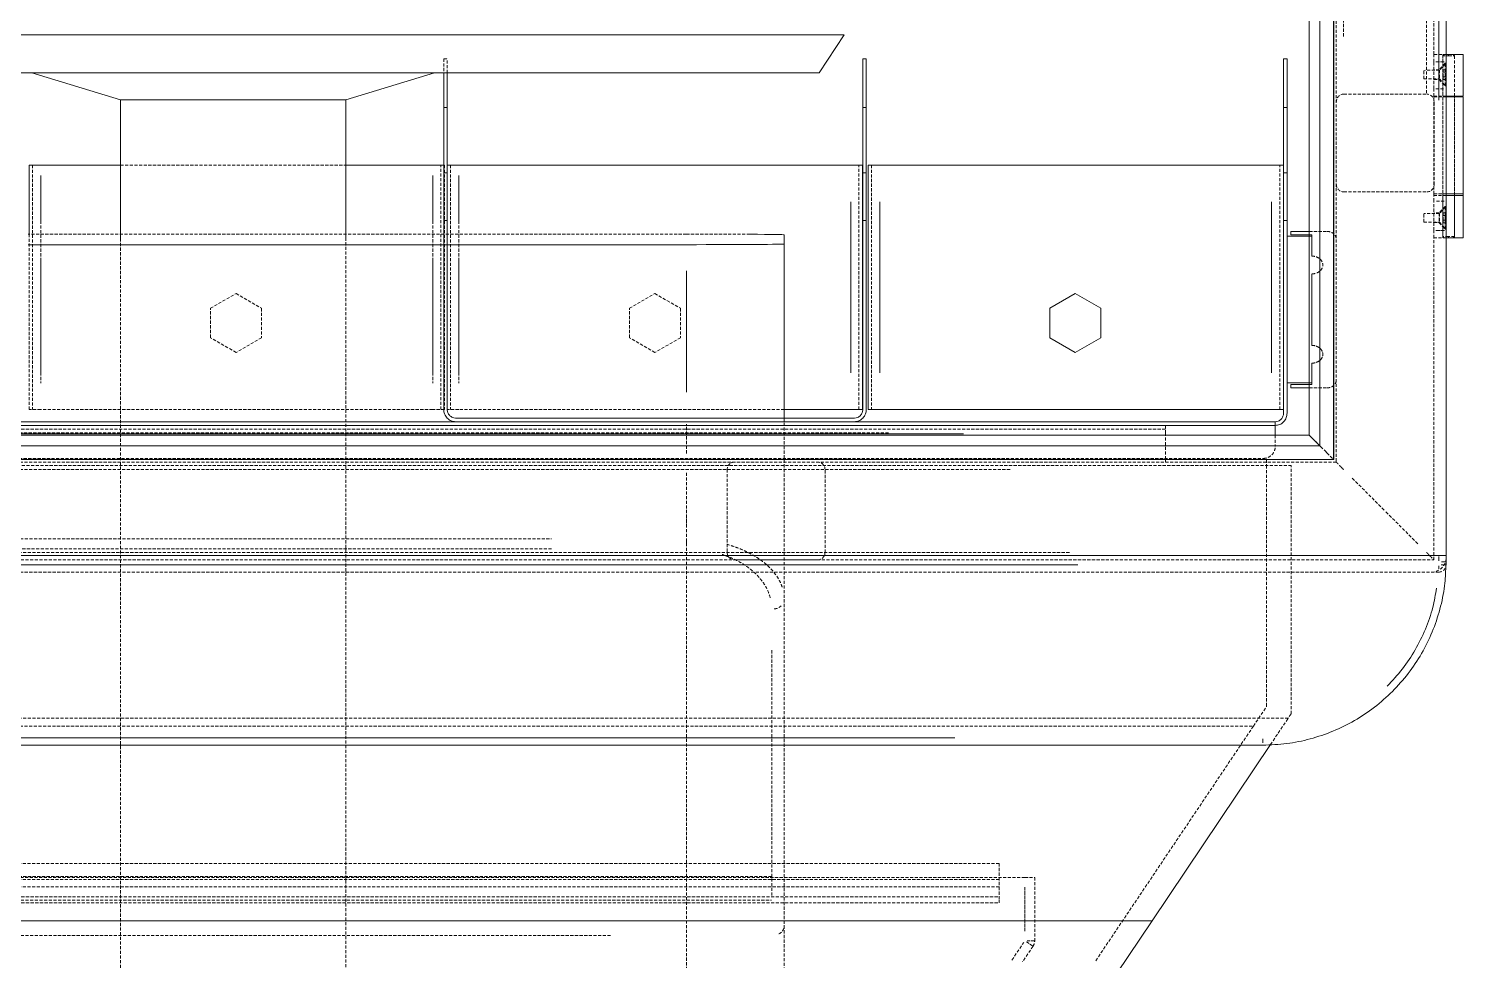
# Model space of a CAD drawing. Header units: millimetres. Extents: x 1242 to 5715, y 197 to 5386.
# Drawn here: x 3282 to 3869, y 2350 to 2731 of the extents above; entities that cross this region are included whole.
import ezdxf

# ---------------------------------------------------------------- set-up
doc = ezdxf.new("R2010")
doc.units = ezdxf.units.MM
doc.linetypes.add('HIDDEN', pattern=[1.905, 1.27, -0.635])

msp = doc.modelspace()

# ---------------------------------------------------------------- linework, layer by layer
at = {"color": 7, "linetype": 'Continuous', "lineweight": 15}
for p, q in [((3861.48, 3779.03), (3861.48, 2512.03)), ((3815.46, 2555.05), (3815.46, 3728.02)), ((3815.48, 3728.04), (3815.48, 2555.03)), ((3809.88, 2560.63), (3809.88, 3722.44)), ((3805.49, 3718.05), (3805.49, 2565.02)), ((3805.49, 3718.05), (3805.49, 2565.02)), ((3115.31, 2728.81), (3615.3, 2728.81)), ((3605, 2713.22), (3615.3, 2728.81)), ((3622.85, 2719.04), (3624.28, 2719.04)), ((3622.85, 2672.35), (3622.85, 2719.04)), ((3624.28, 2719.04), (3624.28, 2672.35)), ((3794.95, 2719.04), (3796.39, 2719.04)), ((3794.95, 2672.35), (3794.95, 2719.04)), ((3796.39, 2719.04), (3796.39, 2672.35)), ((3861.48, 2720.75), (3861.51, 2720.75)), ((3861.51, 2720.75), (3861.51, 2717.75)), ((3861.51, 2720.75), (3868.51, 2720.75)), ((3861.51, 2717.75), (3861.51, 2706.72)), ((3868.51, 2703.72), (3868.51, 2720.75)), ((3125.61, 2713.22), (3605, 2713.22)), ((3282.89, 2713.22), (3319.16, 2702.24)), ((3411.45, 2702.24), (3447.72, 2713.22)), ((3451.46, 2713.22), (3451.46, 2672.35)), ((3452.89, 2672.35), (3452.89, 2713.22)), ((3861.51, 2706.72), (3861.51, 2703.72)), ((3319.16, 2702.24), (3319.16, 2645.56)), ((3319.16, 2702.24), (3411.45, 2702.24)), ((3411.45, 2645.56), (3411.45, 2702.24)), ((3861.51, 2703.72), (3861.48, 2703.72)), ((3868.51, 2703.72), (3861.51, 2703.72)), ((3864.9, 2703.46), (3864.9, 2703.72)), ((3868.51, 2663.04), (3868.51, 2703.46)), ((3281.8, 2675.54), (3281.8, 2647.26)), ((3286.58, 2675.54), (3319.16, 2675.54)), ((3411.45, 2675.54), (3446.92, 2675.54)), ((3451.46, 2652.78), (3451.46, 2672.35)), ((3452.89, 2672.35), (3452.89, 2652.78)), ((3457.58, 2675.54), (3617.92, 2675.54)), ((3622.7, 2675.54), (3622.7, 2575.54)), ((3622.85, 2652.78), (3622.85, 2672.35)), ((3624.28, 2672.35), (3624.28, 2652.78)), ((3624.99, 2675.54), (3624.99, 2575.54)), ((3629.77, 2675.54), (3790.11, 2675.54)), ((3794.89, 2675.54), (3794.89, 2575.54)), ((3796.39, 2672.35), (3796.39, 2652.78)), ((3861.48, 2663.77), (3861.51, 2663.77)), ((3861.51, 2663.77), (3861.51, 2660.77)), ((3861.51, 2663.77), (3868.51, 2663.77)), ((3868.51, 2663.04), (3861.51, 2663.04)), ((3861.51, 2660.77), (3861.51, 2648.75)), ((3868.51, 2645.75), (3868.51, 2663.77)), ((3451.46, 2575.54), (3451.46, 2652.78)), ((3452.89, 2652.78), (3452.89, 2575.54)), ((3622.85, 2652.78), (3622.85, 2575.54)), ((3624.28, 2575.54), (3624.28, 2652.78)), ((3794.95, 2652.78), (3794.95, 2574.04)), ((3796.39, 2574.04), (3796.39, 2652.78)), ((3281.8, 2647.29), (3281.5, 2647.29)), ((3590.71, 2643.24), (3590.71, 2647.01)), ((3797.94, 2648.38), (3797.94, 2646.94)), ((3797.94, 2648.38), (3805.49, 2648.38)), ((3805.49, 2646.94), (3797.94, 2646.94)), ((3861.51, 2648.75), (3861.51, 2645.75)), ((3451.46, 2642.95), (3281.5, 2642.95)), ((3550.71, 2642.95), (3452.89, 2642.95)), ((3590.71, 2643.24), (3590.71, 2572.04)), ((3796.51, 2646.38), (3796.51, 2586.38)), ((3805.49, 2646.38), (3796.51, 2646.38)), ((3861.51, 2645.75), (3861.48, 2645.75)), ((3868.51, 2645.75), (3861.51, 2645.75)), ((3709.78, 2622.99), (3699.34, 2616.96)), ((3720.23, 2616.96), (3709.78, 2622.99)), ((3699.34, 2616.96), (3699.34, 2604.9)), ((3720.23, 2604.9), (3720.23, 2616.96)), ((3699.34, 2604.9), (3709.78, 2598.87)), ((3709.78, 2598.87), (3720.23, 2604.9)), ((3796.51, 2586.38), (3805.49, 2586.38)), ((3797.94, 2584.38), (3797.94, 2585.81)), ((3805.49, 2585.81), (3797.94, 2585.81)), ((3797.94, 2584.38), (3805.49, 2584.38)), ((2941.35, 2570.54), (3791.61, 2570.54)), ((3791.61, 2570.54), (2941.35, 2570.54)), ((3619.51, 2572.04), (3456.24, 2572.04)), ((3456.24, 2570.54), (3619.51, 2570.54)), ((3617.92, 2575.54), (3590.71, 2575.54)), ((3790.11, 2575.54), (3629.77, 2575.54)), ((3791.61, 2570.54), (3791.61, 2565.54)), ((3805.49, 2565.02), (2927.47, 2565.02)), ((2927.47, 2565.02), (3805.49, 2565.02)), ((3791.61, 2565.54), (3791.61, 2565.02)), ((3805.49, 2565.02), (3809.88, 2560.63)), ((3805.49, 2565.02), (3805.49, 2565.02)), ((2923.08, 2560.63), (3809.88, 2560.63)), ((3815.48, 2555.03), (2917.48, 2555.03)), ((2917.5, 2555.05), (3815.46, 2555.05)), ((3590.71, 2555.05), (3590.71, 2555.03)), ((3746.63, 2555.05), (3746.63, 2555.03)), ((3858.47, 2515.76), (2874.47, 2515.76)), ((3858.47, 2515.76), (3861.47, 2515.76)), ((3786.47, 2438.25), (2946.47, 2438.25)), ((3741.2, 2366.42), (3789.61, 2438.45)), ((3741.2, 2366.42), (2991.76, 2366.42)), ((3610.55, 2172), (3741.2, 2366.42))]:
    msp.add_line(p, q, dxfattribs=at)
at = {"color": 8, "linetype": 'Continuous', "lineweight": 15}
for p, q in [((3858.48, 2702.08), (3858.48, 3588.98)), ((3861.5, 2717.75), (3861.49, 2717.75)), ((3861.49, 2706.72), (3861.5, 2706.72)), ((3286.58, 2671.29), (3286.58, 2651.47)), ((3446.92, 2671.29), (3446.92, 2651.47)), ((3451.68, 2672.35), (3452.68, 2672.35)), ((3457.58, 2671.29), (3457.58, 2651.47)), ((3623.06, 2672.35), (3624.07, 2672.35)), ((3795.17, 2672.35), (3796.17, 2672.35)), ((3617.92, 2660.54), (3617.92, 2590.54)), ((3629.77, 2660.54), (3629.77, 2590.54)), ((3790.11, 2660.54), (3790.11, 2590.54)), ((3861.5, 2660.77), (3861.49, 2660.77)), ((3452.68, 2652.78), (3451.68, 2652.78)), ((3624.07, 2652.78), (3623.06, 2652.78)), ((3796.17, 2652.78), (3795.17, 2652.78)), ((3861.49, 2648.75), (3861.5, 2648.75)), ((3550.71, 2582.67), (3550.71, 2632.32)), ((3664.07, 2565.54), (3068.89, 2565.54)), ((3811.55, 2558.97), (3813.27, 2557.24)), ((3550.71, 2555.04), (3550.71, 2555.05)), ((3022.08, 2512.03), (3710.88, 2512.03)), ((3858.47, 2513.63), (3858.47, 2515.38)), ((3861.38, 2513.25), (3859.62, 2513.25)), ((3072.47, 2441.25), (3660.47, 2441.25)), ((3786.47, 2440.8), (3786.47, 2439.13))]:
    msp.add_line(p, q, dxfattribs=at)
at = {"color": 7, "linetype": 'HIDDEN', "lineweight": 0}
for p, q in [((3853.48, 3578.69), (3853.48, 2704.38)), ((3856.48, 2720.8), (3856.48, 3560.46)), ((3819.48, 2728.18), (3819.48, 3554.89)), ((3451.46, 2719.04), (3452.89, 2719.04)), ((3451.46, 2719.04), (3451.46, 2713.22)), ((3452.89, 2713.22), (3452.89, 2719.04)), ((3856.48, 2706.78), (3856.48, 2717.69)), ((3856.51, 2720.75), (3861.48, 2720.75)), ((3856.51, 2717.75), (3856.51, 2720.75)), ((3856.51, 2706.72), (3856.51, 2717.75)), ((3860.74, 2717.75), (3857.25, 2717.75)), ((3857.26, 2717.75), (3860.76, 2717.75)), ((3861.02, 2717.15), (3858.65, 2714.53)), ((3860.62, 2720.75), (3860.11, 2720.24)), ((3860.12, 2720.75), (3860.12, 2703.72)), ((3860.12, 2720.38), (3860.12, 2646.11)), ((3861.02, 2707.93), (3861.02, 2717.15)), ((3861.51, 2717.15), (3861.02, 2717.15)), ((3862.51, 2720.3), (3862.51, 2720.69)), ((3862.51, 2720.69), (3862.51, 2720.3)), ((3863.02, 2720.25), (3862.51, 2720.25)), ((3864.9, 2720.24), (3864.4, 2720.75)), ((3864.9, 2703.72), (3864.9, 2720.75)), ((3864.9, 2703.72), (3864.9, 2720.25)), ((3858.74, 2714.33), (3852.36, 2714.27)), ((3852.36, 2710.81), (3852.36, 2714.27)), ((3858.65, 2714.53), (3856.51, 2714.51)), ((3858.65, 2714.53), (3858.65, 2710.55)), ((3861.11, 2716.95), (3858.74, 2714.33)), ((3858.74, 2714.33), (3858.74, 2710.75)), ((3860.25, 2713.54), (3860.25, 2714.54)), ((3861.49, 2714.54), (3860.25, 2714.54)), ((3860.25, 2711.55), (3860.25, 2713.54)), ((3860.25, 2713.54), (3861.49, 2713.54)), ((3861.49, 2711.55), (3860.25, 2711.55)), ((3860.25, 2710.55), (3860.25, 2711.55)), ((3861.11, 2716.95), (3861.11, 2708.13)), ((3861.49, 2716.95), (3861.11, 2716.95)), ((3861.49, 2716.95), (3861.49, 2708.13)), ((3852.36, 2710.81), (3858.74, 2710.75)), ((3856.51, 2710.57), (3858.65, 2710.55)), ((3856.51, 2703.72), (3856.51, 2706.72)), ((3857.25, 2706.72), (3860.74, 2706.72)), ((3858.65, 2710.55), (3861.02, 2707.93)), ((3858.74, 2710.75), (3861.11, 2708.13)), ((3861.49, 2710.55), (3860.25, 2710.55)), ((3861.02, 2707.93), (3861.51, 2707.93)), ((3861.11, 2708.13), (3861.49, 2708.13)), ((3819.58, 2704.53), (3853.58, 2704.53)), ((3856.48, 2663.62), (3856.48, 2703.67)), ((3856.51, 2703.46), (3856.51, 2703.72)), ((3861.48, 2703.72), (3856.51, 2703.72)), ((3856.51, 2663.77), (3856.51, 2703.46)), ((3856.51, 2703.46), (3861.48, 2703.46)), ((3856.58, 2667.53), (3856.58, 2701.53)), ((3860.12, 2703.46), (3860.12, 2663.04)), ((3861.51, 2703.46), (3861.51, 2703.72)), ((3861.51, 2703.46), (3861.51, 2663.77)), ((3864.9, 2663.04), (3864.9, 2703.46)), ((3864.9, 2646.25), (3864.9, 2703.46)), ((3451.68, 2699.04), (3452.68, 2699.04)), ((3623.06, 2699.04), (3624.07, 2699.04)), ((3795.17, 2699.04), (3796.17, 2699.04)), ((3283.23, 2675.54), (3283.23, 2575.54)), ((3319.16, 2675.54), (3411.45, 2675.54)), ((3450.26, 2575.54), (3450.26, 2675.54)), ((3451.7, 2675.54), (3451.7, 2575.54)), ((3452.8, 2675.54), (3452.8, 2575.54)), ((3454.24, 2675.54), (3454.24, 2575.54)), ((3621.27, 2575.54), (3621.27, 2675.54)), ((3626.43, 2675.54), (3626.43, 2575.54)), ((3793.46, 2575.54), (3793.46, 2675.54)), ((3819.58, 2664.53), (3853.58, 2664.53)), ((3286.58, 2590.54), (3286.58, 2660.54)), ((3446.92, 2590.54), (3446.92, 2660.54)), ((3457.58, 2590.54), (3457.58, 2660.54)), ((3617.92, 2590.54), (3617.92, 2660.54)), ((3629.77, 2590.54), (3629.77, 2660.54)), ((3790.11, 2590.54), (3790.11, 2660.54)), ((3856.48, 2648.8), (3856.48, 2661.89)), ((3856.51, 2660.77), (3856.51, 2663.77)), ((3856.51, 2663.77), (3861.48, 2663.77)), ((3856.51, 2648.75), (3856.51, 2660.77)), ((3860.74, 2660.77), (3857.25, 2660.77)), ((3861.02, 2658.57), (3858.65, 2655.94)), ((3860.12, 2663.77), (3860.12, 2645.75)), ((3861.02, 2649.34), (3861.02, 2658.57)), ((3861.51, 2658.57), (3861.02, 2658.57)), ((3864.9, 2645.75), (3864.9, 2663.77)), ((3858.74, 2655.74), (3852.36, 2655.68)), ((3852.36, 2652.22), (3852.36, 2655.68)), ((3858.65, 2655.94), (3856.51, 2655.92)), ((3858.65, 2655.94), (3858.65, 2651.96)), ((3861.11, 2658.37), (3858.74, 2655.74)), ((3858.74, 2655.74), (3858.74, 2652.16)), ((3860.25, 2654.95), (3860.25, 2655.95)), ((3860.25, 2655.95), (3861.49, 2655.95)), ((3860.25, 2654.95), (3861.49, 2654.95)), ((3860.25, 2652.96), (3860.25, 2654.95)), ((3861.49, 2652.96), (3860.25, 2652.96)), ((3860.25, 2651.96), (3860.25, 2652.96)), ((3861.11, 2658.37), (3861.11, 2649.54)), ((3861.49, 2658.37), (3861.11, 2658.37)), ((3861.49, 2658.37), (3861.49, 2653.95)), ((3861.49, 2653.95), (3861.49, 2649.54)), ((3550.71, 2647.29), (3281.8, 2647.29)), ((3281.8, 2647.26), (3281.8, 2575.54)), ((3805.49, 2648.38), (3812.74, 2648.38)), ((3806.5, 2646.94), (3805.49, 2646.94)), ((3806.5, 2646.94), (3806.5, 2638.29)), ((3852.36, 2652.22), (3858.74, 2652.16)), ((3856.51, 2651.98), (3858.65, 2651.96)), ((3856.51, 2645.75), (3856.51, 2648.75)), ((3857.25, 2648.75), (3860.74, 2648.75)), ((3860.76, 2648.75), (3857.26, 2648.75)), ((3858.65, 2651.96), (3861.02, 2649.34)), ((3858.74, 2652.16), (3861.11, 2649.54)), ((3860.25, 2651.96), (3861.49, 2651.96)), ((3861.02, 2649.34), (3861.51, 2649.34)), ((3861.11, 2649.54), (3861.49, 2649.54)), ((3319.16, 2645.56), (3319.16, 1897.83)), ((3411.45, 1897.83), (3411.45, 2645.56)), ((3452.89, 2642.95), (3451.46, 2642.95)), ((3806.5, 2646.38), (3805.49, 2646.38)), ((3806.5, 2646.38), (3806.5, 2638.29)), ((3856.48, 2514.03), (3856.48, 2645.69)), ((3861.48, 2645.75), (3856.51, 2645.75)), ((3860.11, 2646.25), (3860.62, 2645.75)), ((3862.01, 2646.25), (3862.51, 2646.25)), ((3862.51, 2646.25), (3862.95, 2646.25)), ((3862.51, 2646.19), (3862.51, 2645.8)), ((3862.51, 2645.8), (3862.51, 2646.19)), ((3864.4, 2645.75), (3864.9, 2646.25)), ((3286.58, 2636.47), (3286.58, 2586.29)), ((3446.92, 2636.47), (3446.92, 2586.29)), ((3457.58, 2636.47), (3457.58, 2586.29)), ((3806.5, 2630.99), (3806.5, 2601.77)), ((3806.5, 2601.77), (3806.5, 2630.99)), ((3356.04, 2616.96), (3366.48, 2622.99)), ((3366.48, 2622.99), (3376.93, 2616.96)), ((3527.37, 2616.96), (3537.81, 2622.99)), ((3537.81, 2622.99), (3548.26, 2616.96)), ((3356.04, 2604.9), (3356.04, 2616.96)), ((3376.93, 2616.96), (3376.93, 2604.9)), ((3527.37, 2604.9), (3527.37, 2616.96)), ((3548.26, 2616.96), (3548.26, 2604.9)), ((3366.48, 2598.87), (3356.04, 2604.9)), ((3376.93, 2604.9), (3366.48, 2598.87)), ((3537.81, 2598.87), (3527.37, 2604.9)), ((3548.26, 2604.9), (3537.81, 2598.87)), ((3806.5, 2594.47), (3806.5, 2585.81)), ((3806.5, 2586.38), (3806.5, 2594.47)), ((3805.49, 2586.38), (3806.5, 2586.38)), ((3806.5, 2585.81), (3805.49, 2585.81)), ((3805.49, 2584.38), (3812.74, 2584.38)), ((3446.92, 2575.54), (3286.58, 2575.54)), ((3590.71, 2575.54), (3457.58, 2575.54)), ((3590.71, 2572.04), (3590.71, 2555.05)), ((3791.61, 2569.04), (2941.35, 2569.04)), ((2941.35, 2569.04), (3791.61, 2569.04)), ((2991.9, 2569.02), (3746.63, 2569.02)), ((3746.63, 2567.52), (2991.9, 2567.52)), ((3664.07, 2565.54), (3068.89, 2565.54)), ((3633.42, 2566.02), (3105.11, 2566.02)), ((3550.71, 2557.6), (3550.71, 2569.49)), ((3746.63, 2569.02), (3746.63, 2566.02)), ((3746.63, 2566.02), (3746.63, 2555.05)), ((3791.61, 2565.02), (3791.61, 2560.54)), ((3805.49, 2565.02), (3805.49, 2565.02)), ((3809.88, 2560.63), (3805.49, 2565.02)), ((2946.2, 2555.54), (3786.77, 2555.54)), ((3590.71, 2555.03), (3590.71, 2497.92)), ((3746.63, 2555.03), (3746.63, 2554.02)), ((3788.04, 2555.03), (3788.04, 2552.67)), ((3815, 2555.52), (3813.27, 2557.24)), ((2935.9, 2552.67), (3798.04, 2552.67)), ((3049.38, 2551.03), (3683.58, 2551.03)), ((3550.71, 2527.44), (3550.71, 2550.16)), ((3567.4, 2551.03), (3567.4, 2517.03)), ((3607.4, 2517.03), (3607.4, 2551.03)), ((3788.04, 2552.67), (3788.04, 2454.04)), ((3798.04, 2450.99), (3798.04, 2552.67)), ((3823.09, 2547.43), (3836.48, 2534.03)), ((3823.09, 2547.43), (3836.48, 2534.03)), ((3823.09, 2547.43), (3836.48, 2534.03)), ((3550.71, 2532.28), (3550.71, 1995.54)), ((3849.88, 2520.64), (3836.48, 2534.03)), ((3849.88, 2520.64), (3836.48, 2534.03)), ((3849.88, 2520.64), (3836.48, 2534.03)), ((3238.13, 2522.57), (3495.55, 2522.57)), ((3495.55, 2518.49), (3238.13, 2518.49)), ((3550.71, 2522.26), (3550.71, 2520.82)), ((2876.48, 2514.03), (3856.48, 2514.03)), ((3707.38, 2517.03), (3025.58, 2517.03)), ((3604.4, 2514.03), (3570.4, 2514.03)), ((3861.34, 2511.3), (3861.47, 2513.25)), ((3861.47, 2515.76), (3861.47, 2513.25)), ((3858.48, 2509.03), (2874.48, 2509.03)), ((3858.48, 2511.59), (3858.48, 2509.91)), ((3590.71, 2497.92), (3590.71, 2364.42)), ((3585.71, 2376.71), (3585.71, 2477.46)), ((3782.63, 2446), (3788.04, 2454.04)), ((3796.9, 2449.3), (2936.06, 2449.3)), ((3789.61, 2438.45), (3796.9, 2449.3)), ((3798.04, 2450.99), (3796.9, 2449.3)), ((2950.33, 2446), (3782.63, 2446)), ((3782.63, 2446), (3717.87, 2349.63)), ((3678.68, 2389.89), (3057.66, 2389.89)), ((3678.68, 2389.89), (3678.68, 2380.24)), ((3689.17, 2384.08), (3043.79, 2384.08)), ((3678.68, 2383.28), (3057.66, 2383.28)), ((3585.53, 2384.54), (3150.82, 2384.54)), ((3689.17, 2384.08), (3693.17, 2384.08)), ((3693.17, 2384.08), (3693.17, 2358.24)), ((3678.68, 2380.24), (3057.66, 2380.24)), ((3678.68, 2380.24), (3678.68, 2374.89)), ((3689.17, 2362.11), (3689.17, 2380.21)), ((3689.17, 2380.21), (3689.17, 2362.11)), ((3057.66, 2376.15), (3678.68, 2376.15)), ((3057.66, 2373.71), (3678.68, 2373.71)), ((3150.82, 2374.89), (3585.53, 2374.89)), ((3678.68, 2374.89), (3678.68, 2373.71)), ((3213.63, 2360.33), (3520.05, 2360.33)), ((3683.87, 2350.35), (3688.68, 2357.52)), ((3692.49, 2356), (3688.21, 2349.63)), ((3689.88, 2357.76), (3692.24, 2356.17)), ((3690.1, 2358.24), (3692.86, 2358.24)), ((3692.3, 2356.13), (3690.44, 2357.38)), ((3693.05, 2358.24), (3690.7, 2358.24)), ((3692.49, 2356), (3692.46, 2356.02))]:
    msp.add_line(p, q, dxfattribs=at)
at = {"color": 7, "linetype": 'Continuous', "lineweight": 15, "flags": 128}
for points in [[(3861.48, 2703.46), (3861.87, 2703.46), (3863.33, 2703.46), (3864.74, 2703.46), (3866.02, 2703.46), (3867.09, 2703.46), (3867.89, 2703.46), (3868.37, 2703.46), (3868.51, 2703.46)], [(3794.95, 2652.78), (3794.95, 2655.5), (3794.95, 2658.17), (3794.95, 2660.74), (3794.95, 2663.16), (3794.95, 2665.39), (3794.95, 2667.38), (3794.95, 2669.11), (3794.95, 2670.53), (3794.95, 2671.62), (3794.95, 2672.35)], [(3861.39, 2511.29), (3861.42, 2511.45), (3861.48, 2512.03)]]:
    msp.add_lwpolyline(points, dxfattribs=at)
at = {"color": 7, "linetype": 'HIDDEN', "lineweight": 0, "flags": 128}
for points in [[(3861.51, 2663.04), (3860.45, 2663.04), (3859.15, 2663.04), (3858.05, 2663.04), (3857.21, 2663.04), (3856.69, 2663.04), (3856.51, 2663.04)], [(3816.48, 2554.03), (3816.48, 2554.03)], [(3816.48, 2554.03), (3816.48, 2554.03)], [(3816.48, 2554.03), (3816.48, 2554.03)], [(3856.48, 2514.03), (3856.48, 2514.03)], [(3856.48, 2514.03), (3856.48, 2514.03)], [(3856.48, 2514.03), (3856.48, 2514.03)]]:
    msp.add_lwpolyline(points, dxfattribs=at)
at = {"color": 7, "linetype": 'HIDDEN', "lineweight": 0}
for centre, radius, start, end in [((3819.58, 2701.53), 3, 90, 180), ((3853.58, 2701.53), 3, 0, 90), ((3819.58, 2667.53), 3, 180, 270), ((3853.58, 2667.53), 3, 270, 0), ((3570.4, 2551.03), 3, 90, 180), ((3604.4, 2551.03), 3, 360, 90), ((3570.4, 2517.03), 3, 180, 270), ((3604.4, 2517.03), 3, 270, 360), ((3855.48, 2515.03), 6, 270, 0), ((3858.48, 2512.03), 3, 270, 345.61196), ((3586.87, 2364.51), 3.85, 294.92237, 347.10495), ((3689.17, 2358.24), 4, 326.09788, 0)]:
    msp.add_arc(centre, radius, start, end, dxfattribs=at)
msp.add_ellipse((3550.71, 2647.01), major_axis=(40, 0), ratio=0.007075, start_param=0.863624, end_param=1.570796, dxfattribs=at)
at = {"color": 7, "linetype": 'Continuous', "lineweight": 15}
for centre, start_param, end_param in [((3550.71, 2647.01), 0, 0.863624), ((3550.71, 2643.24), 4.712389, 6.283185)]:
    msp.add_ellipse(centre, major_axis=(40, 0), ratio=0.007075, start_param=start_param, end_param=end_param, dxfattribs=at)
at = {"color": 7, "linetype": 'HIDDEN', "lineweight": 0}
for points, knots in [([(3816.48, 3729.04), (3816.48, 3725.58), (3816.48, 3713.58), (3816.48, 3693.43), (3816.48, 3668.99), (3816.48, 3645.74), (3816.48, 3623.69), (3816.48, 3603.37), (3816.48, 3584.71), (3816.48, 3567.65), (3816.48, 3551.6), (3816.48, 3536.55), (3816.48, 3522.5), (3816.48, 3509.46), (3816.48, 3497.37), (3816.48, 3485.89), (3816.48, 3474.69), (3816.48, 3463.47), (3816.48, 3452.2), (3816.48, 3426.63), (3816.48, 3386.14), (3816.48, 3330.59), (3816.48, 3274.25), (3816.48, 3217.77), (3816.48, 3169.38), (3816.48, 3129.08), (3816.48, 3096.87), (3816.48, 3064.66), (3816.48, 3032.54), (3816.48, 3001.02), (3816.48, 2970.43), (3816.48, 2941.02), (3816.48, 2912.61), (3816.48, 2891.14), (3816.48, 2876.14), (3816.48, 2866.99), (3816.48, 2857.15), (3816.48, 2846.5), (3816.48, 2835.05), (3816.48, 2822.8), (3816.48, 2809.27), (3816.48, 2794.4), (3816.48, 2778.14), (3816.48, 2760.9), (3816.48, 2742.7), (3816.48, 2722.72), (3816.48, 2700.89), (3816.48, 2677.13), (3816.48, 2652.16), (3816.48, 2625.97), (3816.48, 2598.58), (3816.48, 2574.47), (3816.48, 2559.48), (3816.48, 2554.03)], [0, 0, 0, 0, 0.008825, 0.030644, 0.051445, 0.071229, 0.089994, 0.107741, 0.123116, 0.137635, 0.151298, 0.164106, 0.176059, 0.187157, 0.197399, 0.206939, 0.216446, 0.225997, 0.235593, 0.245232, 0.291271, 0.338976, 0.387048, 0.43512, 0.483193, 0.510603, 0.538013, 0.565422, 0.592832, 0.620021, 0.645903, 0.670934, 0.695114, 0.718443, 0.725737, 0.733429, 0.741806, 0.750866, 0.76061, 0.771037, 0.782148, 0.79516, 0.808999, 0.823666, 0.839159, 0.85548, 0.874672, 0.894895, 0.916147, 0.938431, 0.961744, 0.986088, 1, 1, 1, 1]), ([(3862.51, 2720.25), (3862.35, 2720.25), (3862.2, 2720.25), (3861.89, 2720.25), (3861.74, 2720.25), (3861.45, 2720.25), (3861.31, 2720.25), (3861.05, 2720.25), (3860.93, 2720.25), (3860.6, 2720.25), (3860.42, 2720.25), (3860.24, 2720.25), (3860.2, 2720.25), (3860.14, 2720.25), (3860.12, 2720.25), (3860.12, 2720.25), (3860.14, 2720.25), (3860.2, 2720.25), (3860.24, 2720.25), (3860.36, 2720.25), (3860.43, 2720.25), (3860.61, 2720.25), (3860.71, 2720.25), (3861.04, 2720.25), (3861.31, 2720.25), (3861.74, 2720.25), (3861.89, 2720.25), (3862.19, 2720.25), (3862.35, 2720.25), (3862.51, 2720.25)], [0, 0, 0, 0, 0.0625, 0.0625, 0.125, 0.125, 0.1875, 0.1875, 0.25, 0.25, 0.375, 0.375, 0.4375, 0.4375, 0.5, 0.5, 0.5625, 0.5625, 0.625, 0.625, 0.6875, 0.6875, 0.75, 0.75, 0.875, 0.875, 0.9375, 0.9375, 1, 1, 1, 1]), ([(3862.51, 2720.25), (3862.76, 2720.25), (3863.29, 2720.25), (3864, 2720.25), (3864.55, 2720.25), (3864.84, 2720.24), (3864.93, 2720.25), (3864.85, 2720.25), (3864.8, 2720.25)], [0, 0, 0, 0, 0.175884, 0.36056, 0.545282, 0.729974, 0.860551, 1, 1, 1, 1]), ([(3451.46, 2675.54), (3451.48, 2675.54), (3451.69, 2675.54), (3451.7, 2675.54), (3451.7, 2675.54)], [0, 0, 0, 0, 0.115932, 1, 1, 1, 1]), ([(3812.74, 2648.38), (3813.18, 2648.38), (3813.66, 2648.32), (3814.58, 2648.02), (3815.02, 2647.79), (3815.75, 2647.21), (3816.04, 2646.85), (3816.4, 2646.11), (3816.48, 2645.73), (3816.48, 2645.38)], [0, 0, 0, 0, 0.25, 0.25, 0.5, 0.5, 0.75, 0.75, 1, 1, 1, 1]), ([(3862.51, 2646.25), (3862.35, 2646.25), (3862.2, 2646.25), (3861.89, 2646.25), (3861.74, 2646.25), (3861.45, 2646.25), (3861.31, 2646.25), (3861.05, 2646.25), (3860.93, 2646.25), (3860.6, 2646.25), (3860.42, 2646.25), (3860.24, 2646.25), (3860.2, 2646.25), (3860.14, 2646.25), (3860.12, 2646.25), (3860.12, 2646.25)], [0, 0, 0, 0, 0.125, 0.125, 0.25, 0.25, 0.375, 0.375, 0.5, 0.5, 0.75, 0.75, 0.875, 0.875, 1, 1, 1, 1]), ([(3860.64, 2645.75), (3860.64, 2645.75), (3860.61, 2645.75), (3860.79, 2645.75), (3861.03, 2645.75), (3861.24, 2645.75), (3861.27, 2645.75)], [0, 0, 0, 0, 0.132526, 0.52037, 0.924116, 1, 1, 1, 1]), ([(3864.9, 2646.25), (3864.9, 2646.25), (3864.93, 2646.24), (3864.8, 2646.25), (3864.44, 2646.25), (3863.83, 2646.25), (3863.15, 2646.25), (3862.7, 2646.25), (3862.51, 2646.25)], [0, 0, 0, 0, 0.0004612, 0.2047377, 0.4192914, 0.633824, 0.8483419, 1, 1, 1, 1]), ([(3806.5, 2638.29), (3807.03, 2638.29), (3807.61, 2638.21), (3808.73, 2637.85), (3809.27, 2637.57), (3810.16, 2636.86), (3810.51, 2636.43), (3810.95, 2635.53), (3811.05, 2635.07), (3811.05, 2634.21), (3810.95, 2633.74), (3810.51, 2632.85), (3810.16, 2632.41), (3809.27, 2631.7), (3808.73, 2631.42), (3807.61, 2631.07), (3807.03, 2630.99), (3806.5, 2630.99)], [0, 0, 0, 0, 0.125, 0.125, 0.25, 0.25, 0.375, 0.375, 0.5, 0.5, 0.625, 0.625, 0.75, 0.75, 0.875, 0.875, 1, 1, 1, 1]), ([(3806.5, 2638.29), (3807.03, 2638.29), (3807.61, 2638.21), (3808.73, 2637.85), (3809.27, 2637.57), (3810.16, 2636.86), (3810.51, 2636.43), (3810.95, 2635.53), (3811.05, 2635.07), (3811.05, 2634.21), (3810.95, 2633.74), (3810.51, 2632.85), (3810.16, 2632.41), (3809.27, 2631.7), (3808.73, 2631.42), (3807.61, 2631.07), (3807.03, 2630.99), (3806.5, 2630.99)], [0, 0, 0, 0, 0.125, 0.125, 0.25, 0.25, 0.375, 0.375, 0.5, 0.5, 0.625, 0.625, 0.75, 0.75, 0.875, 0.875, 1, 1, 1, 1]), ([(3806.5, 2601.77), (3807.03, 2601.77), (3807.61, 2601.69), (3808.73, 2601.34), (3809.27, 2601.06), (3810.16, 2600.34), (3810.51, 2599.91), (3810.95, 2599.01), (3811.05, 2598.55), (3811.05, 2597.69), (3810.95, 2597.23), (3810.51, 2596.33), (3810.16, 2595.9), (3809.27, 2595.18), (3808.73, 2594.91), (3807.61, 2594.55), (3807.03, 2594.47), (3806.5, 2594.47)], [0, 0, 0, 0, 0.125, 0.125, 0.25, 0.25, 0.375, 0.375, 0.5, 0.5, 0.625, 0.625, 0.75, 0.75, 0.875, 0.875, 1, 1, 1, 1]), ([(3806.5, 2594.47), (3807.03, 2594.47), (3807.61, 2594.55), (3808.73, 2594.91), (3809.27, 2595.18), (3810.16, 2595.9), (3810.51, 2596.33), (3810.95, 2597.23), (3811.05, 2597.69), (3811.05, 2598.55), (3810.95, 2599.01), (3810.51, 2599.91), (3810.16, 2600.34), (3809.27, 2601.06), (3808.73, 2601.34), (3807.61, 2601.69), (3807.03, 2601.77), (3806.5, 2601.77)], [0, 0, 0, 0, 0.125, 0.125, 0.25, 0.25, 0.375, 0.375, 0.5, 0.5, 0.625, 0.625, 0.75, 0.75, 0.875, 0.875, 1, 1, 1, 1]), ([(3812.74, 2584.38), (3813.18, 2584.38), (3813.66, 2584.44), (3814.58, 2584.74), (3815.02, 2584.97), (3815.75, 2585.55), (3816.04, 2585.91), (3816.4, 2586.64), (3816.48, 2587.03), (3816.48, 2587.38)], [0, 0, 0, 0, 0.25, 0.25, 0.5, 0.5, 0.75, 0.75, 1, 1, 1, 1]), ([(3286.58, 2575.54), (3286.01, 2575.54), (3285.41, 2575.54), (3284.52, 2575.54), (3284.24, 2575.54), (3283.69, 2575.54), (3283.43, 2575.54), (3282.97, 2575.54), (3282.76, 2575.54), (3282.4, 2575.54), (3282.25, 2575.54), (3281.9, 2575.54), (3281.8, 2575.54), (3281.8, 2575.54)], [0, 0, 0, 0, 0.25, 0.25, 0.375, 0.375, 0.5, 0.5, 0.625, 0.625, 0.75, 0.75, 1, 1, 1, 1]), ([(3451.7, 2575.54), (3451.7, 2575.54), (3451.6, 2575.54), (3451.25, 2575.54), (3451.1, 2575.54), (3450.74, 2575.54), (3450.53, 2575.54), (3450.07, 2575.54), (3449.81, 2575.54), (3449.26, 2575.54), (3448.97, 2575.54), (3448.09, 2575.54), (3447.48, 2575.54), (3446.92, 2575.54)], [0, 0, 0, 0, 0.25, 0.25, 0.375, 0.375, 0.5, 0.5, 0.625, 0.625, 0.75, 0.75, 1, 1, 1, 1]), ([(3457.58, 2575.54), (3457.02, 2575.54), (3456.41, 2575.54), (3455.53, 2575.54), (3455.24, 2575.54), (3454.69, 2575.54), (3454.44, 2575.54), (3453.97, 2575.54), (3453.76, 2575.54), (3453.4, 2575.54), (3453.26, 2575.54), (3452.91, 2575.54), (3452.8, 2575.54), (3452.8, 2575.54)], [0, 0, 0, 0, 0.25, 0.25, 0.375, 0.375, 0.5, 0.5, 0.625, 0.625, 0.75, 0.75, 1, 1, 1, 1]), ([(3786.77, 2555.54), (3787.41, 2555.54), (3788.06, 2555.67), (3789.24, 2556.18), (3789.77, 2556.56), (3790.66, 2557.5), (3791.02, 2558.05), (3791.49, 2559.25), (3791.61, 2559.89), (3791.61, 2560.54)], [0, 0, 0, 0, 0.25, 0.25, 0.5, 0.5, 0.75, 0.75, 1, 1, 1, 1]), ([(3816.48, 2554.03), (3814.25, 2554.03), (3804.39, 2554.03), (3787.32, 2554.03), (3765.72, 2554.03), (3745.39, 2554.03), (3726.65, 2554.03), (3709.47, 2554.03), (3693.79, 2554.03), (3679.23, 2554.03), (3665.81, 2554.03), (3653.1, 2554.03), (3640.99, 2554.03), (3629.08, 2554.03), (3617.36, 2554.03), (3605.58, 2554.03), (3593.72, 2554.03), (3581.79, 2554.03), (3569.79, 2554.03), (3547.19, 2554.03), (3513.91, 2554.03), (3469.98, 2554.03), (3425.93, 2554.03), (3385.89, 2554.03), (3349.85, 2554.03), (3317.81, 2554.03), (3285.87, 2554.03), (3254.42, 2554.03), (3223.91, 2554.03), (3194.68, 2554.03), (3173.03, 2554.03), (3158.32, 2554.03), (3149.82, 2554.03), (3140.57, 2554.03), (3130.45, 2554.03), (3119.49, 2554.03), (3106.89, 2554.03), (3092.54, 2554.03), (3076.33, 2554.03), (3058.94, 2554.03), (3040.23, 2554.03), (3020.18, 2554.03), (2998.77, 2554.03), (2976.13, 2554.03), (2952.25, 2554.03), (2932.23, 2554.03), (2920.17, 2554.03), (2916.48, 2554.03)], [0, 0, 0, 0, 0.0074543, 0.0328677, 0.0568703, 0.0794622, 0.1006434, 0.1193221, 0.1367469, 0.1529176, 0.1678343, 0.1814971, 0.1952649, 0.2082008, 0.2212146, 0.2343092, 0.2474844, 0.2607404, 0.274077, 0.2874943, 0.336061, 0.3850024, 0.4339442, 0.4828868, 0.5184812, 0.5540751, 0.5896688, 0.6249682, 0.6589039, 0.6913784, 0.722392, 0.7310744, 0.7404152, 0.7507033, 0.7619386, 0.7741213, 0.7872513, 0.8039421, 0.8219489, 0.8412717, 0.8619105, 0.8843271, 0.9081141, 0.9332714, 0.9597991, 0.9876973, 1, 1, 1, 1]), ([(3816.48, 2554.03), (3816.48, 2554.03), (3816.48, 2554.03), (3816.49, 2554.02), (3816.51, 2554), (3816.53, 2553.98), (3816.58, 2553.94), (3816.66, 2553.86), (3816.83, 2553.69), (3817.11, 2553.4), (3817.53, 2552.99), (3817.99, 2552.52), (3818.4, 2552.12), (3818.73, 2551.79), (3818.98, 2551.54), (3819.23, 2551.29), (3819.4, 2551.12), (3819.48, 2551.03)], [0, 0, 0, 0, 0.024499, 0.04924, 0.074247, 0.099543, 0.125149, 0.186007, 0.250202, 0.365957, 0.499979, 0.624941, 0.749917, 0.812815, 0.874961, 0.937589, 1, 1, 1, 1]), ([(3819.48, 2551.03), (3819.14, 2551.37), (3818.56, 2551.96), (3818.03, 2552.49), (3817.81, 2552.71)], [0, 0, 0, 0, 0.58114, 1, 1, 1, 1]), ([(3589.89, 2502.84), (3589.77, 2503.19), (3589.5, 2504.02), (3588.91, 2505.28), (3588, 2506.92), (3586.72, 2508.73), (3584.92, 2510.77), (3582.83, 2512.68), (3580.62, 2514.34), (3578.46, 2515.71), (3576.41, 2516.84), (3573.92, 2518.03), (3570.98, 2519.23), (3568.6, 2519.96), (3567.44, 2520.32)], [0, 0, 0, 0, 0.0484025, 0.1159685, 0.1782704, 0.2836629, 0.3817398, 0.4870301, 0.5862093, 0.6598393, 0.7315324, 0.801341, 0.90262, 1, 1, 1, 1]), ([(3585.02, 2498.56), (3584.58, 2499.89), (3583.81, 2502.2), (3581.78, 2505.32), (3579.52, 2507.95), (3576.96, 2510.22), (3574.28, 2512.12), (3571.57, 2513.68), (3568.61, 2515.08), (3566.43, 2515.85), (3565.35, 2516.23)], [0, 0, 0, 0, 0.187405, 0.323336, 0.459249, 0.59367, 0.696136, 0.796966, 0.898541, 1, 1, 1, 1]), ([(3853.48, 2517.03), (3853.53, 2516.98), (3853.64, 2516.88), (3853.81, 2516.71), (3854.01, 2516.51), (3854.24, 2516.28), (3854.58, 2515.93), (3854.99, 2515.53), (3855.45, 2515.06), (3855.85, 2514.67), (3856.14, 2514.38), (3856.31, 2514.21), (3856.39, 2514.12), (3856.45, 2514.07), (3856.48, 2514.04), (3856.48, 2514.03), (3856.48, 2514.03)], [0, 0, 0, 0, 0.0370551, 0.0787056, 0.1250529, 0.1871978, 0.2500992, 0.3870294, 0.5000458, 0.634064, 0.7498305, 0.8140187, 0.8748878, 0.9173753, 0.9590441, 1, 1, 1, 1]), ([(3586.64, 2493.98), (3586.95, 2494.01), (3587.6, 2494.08), (3588.47, 2494.49), (3589.28, 2495.01), (3589.69, 2495.46), (3589.9, 2495.69)], [0, 0, 0, 0, 0.233042, 0.485128, 0.742564, 1, 1, 1, 1]), ([(3590.71, 2364.42), (3590.71, 2364.22), (3590.71, 2363.82), (3590.71, 2363.2), (3590.71, 2362.58), (3590.71, 2361.95), (3590.71, 2361.31), (3590.71, 2360.67), (3590.71, 2360.01), (3590.71, 2359.34), (3590.71, 2358.67), (3590.71, 2357.99), (3590.71, 2357.29), (3590.71, 2356.13), (3590.71, 2354.47), (3590.71, 2352.26), (3590.71, 2349.99), (3590.71, 2346.87), (3590.71, 2342.83), (3590.71, 2337.74), (3590.71, 2332.45), (3590.71, 2326.96), (3590.71, 2321.3), (3590.71, 2315.48), (3590.71, 2309.53), (3590.71, 2303.48), (3590.71, 2298.35), (3590.71, 2294.22), (3590.71, 2291.11), (3590.71, 2287.99), (3590.71, 2285.37), (3590.71, 2283.28), (3590.71, 2281.71), (3590.71, 2280.14), (3590.71, 2279.1), (3590.71, 2278.58)], [0, 0, 0, 0, 0.010388, 0.020778, 0.031171, 0.041567, 0.051969, 0.062377, 0.072791, 0.083214, 0.093646, 0.104089, 0.114543, 0.125009, 0.156238, 0.187512, 0.218753, 0.25002, 0.312523, 0.375023, 0.437516, 0.500005, 0.562493, 0.624987, 0.687487, 0.749989, 0.81249, 0.843759, 0.874994, 0.90627, 0.937494, 0.953146, 0.968779, 0.984395, 1, 1, 1, 1])]:
    msp.add_open_spline(points, degree=3, knots=knots, dxfattribs=at)
at = {"color": 7, "linetype": 'Continuous', "lineweight": 15}
for points, knots in [([(3281.8, 2675.54), (3281.8, 2675.54), (3281.9, 2675.54), (3282.25, 2675.54), (3282.4, 2675.54), (3282.76, 2675.54), (3282.97, 2675.54), (3283.43, 2675.54), (3283.69, 2675.54), (3284.24, 2675.54), (3284.52, 2675.54), (3285.41, 2675.54), (3286.01, 2675.54), (3286.58, 2675.54)], [0, 0, 0, 0, 0.25, 0.25, 0.375, 0.375, 0.5, 0.5, 0.625, 0.625, 0.75, 0.75, 1, 1, 1, 1]), ([(3446.92, 2675.54), (3447.44, 2675.54), (3448.48, 2675.54), (3449.86, 2675.54), (3450.94, 2675.54), (3451.29, 2675.54), (3451.46, 2675.54)], [0, 0, 0, 0, 0.2518972, 0.5036222, 0.7604666, 1, 1, 1, 1]), ([(3452.8, 2675.54), (3452.8, 2675.54), (3452.91, 2675.54), (3453.26, 2675.54), (3453.4, 2675.54), (3453.76, 2675.54), (3453.97, 2675.54), (3454.44, 2675.54), (3454.69, 2675.54), (3455.24, 2675.54), (3455.53, 2675.54), (3456.41, 2675.54), (3457.02, 2675.54), (3457.58, 2675.54)], [0, 0, 0, 0, 0.25, 0.25, 0.375, 0.375, 0.5, 0.5, 0.625, 0.625, 0.75, 0.75, 1, 1, 1, 1]), ([(3617.92, 2675.54), (3618.49, 2675.54), (3619.1, 2675.54), (3619.98, 2675.54), (3620.27, 2675.54), (3620.81, 2675.54), (3621.07, 2675.54), (3621.54, 2675.54), (3621.74, 2675.54), (3622.1, 2675.54), (3622.25, 2675.54), (3622.6, 2675.54), (3622.7, 2675.54), (3622.7, 2675.54)], [0, 0, 0, 0, 0.25, 0.25, 0.375, 0.375, 0.5, 0.5, 0.625, 0.625, 0.75, 0.75, 1, 1, 1, 1]), ([(3624.99, 2675.54), (3624.99, 2675.54), (3625.1, 2675.54), (3625.45, 2675.54), (3625.59, 2675.54), (3625.95, 2675.54), (3626.16, 2675.54), (3626.63, 2675.54), (3626.88, 2675.54), (3627.43, 2675.54), (3627.72, 2675.54), (3628.6, 2675.54), (3629.21, 2675.54), (3629.77, 2675.54)], [0, 0, 0, 0, 0.25, 0.25, 0.375, 0.375, 0.5, 0.5, 0.625, 0.625, 0.75, 0.75, 1, 1, 1, 1]), ([(3790.11, 2675.54), (3790.68, 2675.54), (3791.28, 2675.54), (3792.17, 2675.54), (3792.46, 2675.54), (3793, 2675.54), (3793.26, 2675.54), (3793.73, 2675.54), (3793.93, 2675.54), (3794.29, 2675.54), (3794.44, 2675.54), (3794.79, 2675.54), (3794.89, 2675.54), (3794.89, 2675.54)], [0, 0, 0, 0, 0.25, 0.25, 0.375, 0.375, 0.5, 0.5, 0.625, 0.625, 0.75, 0.75, 1, 1, 1, 1]), ([(3451.46, 2575.54), (3451.46, 2574.95), (3451.56, 2574.31), (3451.91, 2573.39), (3452.06, 2573.09), (3452.42, 2572.51), (3452.63, 2572.24), (3453.09, 2571.76), (3453.35, 2571.54), (3453.9, 2571.16), (3454.18, 2571.01), (3455.07, 2570.64), (3455.67, 2570.54), (3456.24, 2570.54)], [0, 0, 0, 0, 0.25, 0.25, 0.375, 0.375, 0.5, 0.5, 0.625, 0.625, 0.75, 0.75, 1, 1, 1, 1]), ([(3452.89, 2575.54), (3452.89, 2575.12), (3452.96, 2574.68), (3453.29, 2573.82), (3453.55, 2573.4), (3454.2, 2572.72), (3454.59, 2572.45), (3455.42, 2572.11), (3455.84, 2572.04), (3456.24, 2572.04)], [0, 0, 0, 0, 0.25, 0.25, 0.5, 0.5, 0.75, 0.75, 1, 1, 1, 1]), ([(3622.7, 2575.54), (3622.7, 2575.54), (3622.6, 2575.54), (3622.25, 2575.54), (3622.1, 2575.54), (3621.74, 2575.54), (3621.54, 2575.54), (3621.07, 2575.54), (3620.81, 2575.54), (3620.27, 2575.54), (3619.98, 2575.54), (3619.1, 2575.54), (3618.49, 2575.54), (3617.92, 2575.54)], [0, 0, 0, 0, 0.25, 0.25, 0.375, 0.375, 0.5, 0.5, 0.625, 0.625, 0.75, 0.75, 1, 1, 1, 1]), ([(3622.85, 2575.54), (3622.85, 2575.12), (3622.78, 2574.68), (3622.45, 2573.82), (3622.2, 2573.4), (3621.54, 2572.72), (3621.15, 2572.45), (3620.32, 2572.11), (3619.9, 2572.04), (3619.51, 2572.04)], [0, 0, 0, 0, 0.25, 0.25, 0.5, 0.5, 0.75, 0.75, 1, 1, 1, 1]), ([(3619.51, 2570.54), (3620.07, 2570.54), (3620.68, 2570.64), (3621.56, 2571.01), (3621.85, 2571.16), (3622.39, 2571.54), (3622.65, 2571.76), (3623.12, 2572.24), (3623.32, 2572.51), (3623.68, 2573.09), (3623.83, 2573.39), (3624.18, 2574.31), (3624.28, 2574.95), (3624.28, 2575.54)], [0, 0, 0, 0, 0.25, 0.25, 0.375, 0.375, 0.5, 0.5, 0.625, 0.625, 0.75, 0.75, 1, 1, 1, 1]), ([(3629.77, 2575.54), (3629.21, 2575.54), (3628.6, 2575.54), (3627.72, 2575.54), (3627.43, 2575.54), (3626.88, 2575.54), (3626.63, 2575.54), (3626.16, 2575.54), (3625.95, 2575.54), (3625.59, 2575.54), (3625.45, 2575.54), (3625.1, 2575.54), (3624.99, 2575.54), (3624.99, 2575.54)], [0, 0, 0, 0, 0.25, 0.25, 0.375, 0.375, 0.5, 0.5, 0.625, 0.625, 0.75, 0.75, 1, 1, 1, 1]), ([(3794.89, 2575.54), (3794.89, 2575.54), (3794.79, 2575.54), (3794.44, 2575.54), (3794.29, 2575.54), (3793.93, 2575.54), (3793.73, 2575.54), (3793.26, 2575.54), (3793, 2575.54), (3792.46, 2575.54), (3792.17, 2575.54), (3791.28, 2575.54), (3790.68, 2575.54), (3790.11, 2575.54)], [0, 0, 0, 0, 0.25, 0.25, 0.375, 0.375, 0.5, 0.5, 0.625, 0.625, 0.75, 0.75, 1, 1, 1, 1]), ([(3794.95, 2574.04), (3794.95, 2573.62), (3794.88, 2573.18), (3794.56, 2572.32), (3794.3, 2571.9), (3793.65, 2571.22), (3793.25, 2570.95), (3792.43, 2570.61), (3792, 2570.54), (3791.61, 2570.54)], [0, 0, 0, 0, 0.25, 0.25, 0.5, 0.5, 0.75, 0.75, 1, 1, 1, 1]), ([(3791.61, 2569.04), (3792.17, 2569.04), (3792.78, 2569.14), (3793.66, 2569.51), (3793.95, 2569.66), (3794.5, 2570.04), (3794.75, 2570.26), (3795.22, 2570.74), (3795.43, 2571.01), (3795.79, 2571.59), (3795.94, 2571.89), (3796.28, 2572.81), (3796.39, 2573.45), (3796.39, 2574.04)], [0, 0, 0, 0, 0.25, 0.25, 0.375, 0.375, 0.5, 0.5, 0.625, 0.625, 0.75, 0.75, 1, 1, 1, 1]), ([(3809.88, 2560.63), (3809.88, 2560.63), (3809.89, 2560.63), (3809.9, 2560.62), (3809.91, 2560.6), (3809.94, 2560.58), (3809.97, 2560.54), (3810.03, 2560.49), (3810.14, 2560.38), (3810.3, 2560.22), (3810.48, 2560.03), (3810.68, 2559.84), (3810.86, 2559.66), (3810.99, 2559.52), (3811.06, 2559.46), (3811.08, 2559.43)], [0, 0, 0, 0, 0.039176, 0.079231, 0.120278, 0.162409, 0.2057, 0.250212, 0.365971, 0.500012, 0.609324, 0.749962, 0.877298, 0.950255, 1, 1, 1, 1]), ([(3786.47, 2438.25), (3789.75, 2438.37), (3796.29, 2438.62), (3805.94, 2440.61), (3815.26, 2443.76), (3824.08, 2448.11), (3832.26, 2453.58), (3839.66, 2460.06), (3846.15, 2467.46), (3851.61, 2475.64), (3855.97, 2484.47), (3859.1, 2493.78), (3861, 2502.79), (3861.24, 2508.68), (3861.34, 2511.3)], [0, 0, 0, 0, 0.084742, 0.169483, 0.254225, 0.338967, 0.423709, 0.50845, 0.593192, 0.677934, 0.762676, 0.847417, 0.932159, 1, 1, 1, 1])]:
    msp.add_open_spline(points, degree=3, knots=knots, dxfattribs=at)
at = {"color": 8, "linetype": 'Continuous', "lineweight": 15}
for points, knots in [([(3861.35, 2512.03), (3861.33, 2512.03), (3861.29, 2512.03), (3861, 2512.03), (3860.51, 2512.03), (3859.99, 2512.03), (3859.63, 2512.03), (3859.63, 2512.03), (3859.63, 2512.03), (3859.63, 2512.03), (3859.63, 2512.03), (3859.63, 2512.03), (3859.62, 2512.03), (3859.62, 2512.03), (3859.62, 2512.03), (3859.61, 2512.03), (3859.59, 2512.03), (3859.56, 2512.03), (3859.49, 2512.03), (3859.43, 2512.03), (3859.39, 2512.03)], [0, 0, 0, 0, 0.1366608, 0.3282363, 0.5346459, 0.9167824, 0.9167875, 0.9167976, 0.9168179, 0.9168585, 0.9169397, 0.9171021, 0.9174269, 0.9180765, 0.9193757, 0.9219742, 0.9271716, 0.9375684, 0.9583695, 1, 1, 1, 1]), ([(3857.59, 2502.5), (3857.13, 2499.85), (3856.14, 2494.11), (3853.17, 2485.62), (3849, 2477.16), (3843.79, 2469.25), (3839.52, 2464.64), (3837.39, 2462.34)], [0, 0, 0, 0, 0.175843, 0.381853, 0.587896, 0.794001, 1, 1, 1, 1])]:
    msp.add_open_spline(points, degree=3, knots=knots, dxfattribs=at)

doc.saveas('drawing.dxf')
